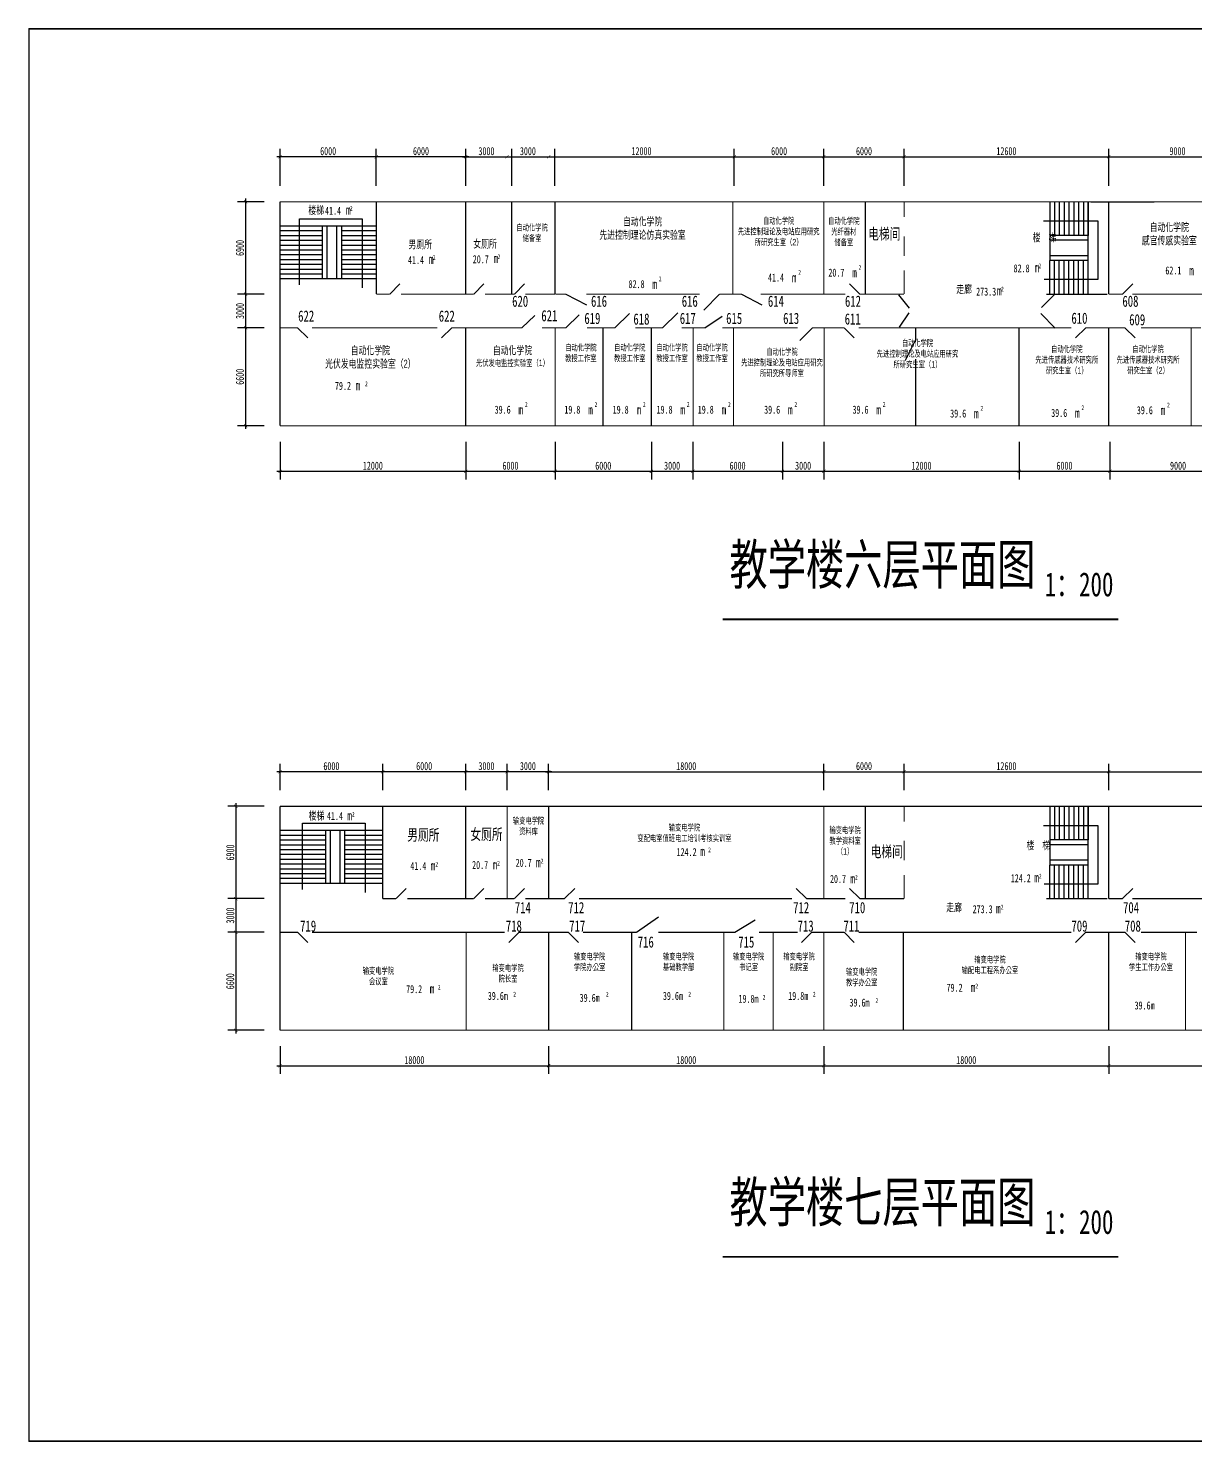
# Model space of a CAD drawing. Extents: x -32363 to 92479, y -96404 to -8102.
# Drawn here: x -32363 to 40515, y -96386 to -8102 of the extents above; entities that cross this region are included whole.
import ezdxf

# ---------------------------------------------------------------- set-up
doc = ezdxf.new("R2010")
doc.units = 0
doc.header["$LTSCALE"] = 20
doc.layers.get('0').update_dxf_attribs({"linetype": 'CONTINUOUS'})
doc.layers.get('DEFPOINTS').update_dxf_attribs({"linetype": 'CONTINUOUS'})
doc.styles.get("Standard").update_dxf_attribs({"font": '', "width": 0.7, "height": 500})
doc.styles.get('Standard').set_extended_font_data('FangSong_GB2312')

# ---------------------------------------------------------------- blocks, each defined once
blk = doc.blocks.new('1')
blk.add_line((0, 0), (900, -1))
blk = doc.blocks.new('_ARCHTICK')
at = {"color": 0, "linetype": 'ByBlock', "const_width": 0.15}
blk.add_lwpolyline([(-0.5, -0.5), (0.5, 0.5)], dxfattribs=at)

msp = doc.modelspace()

# ---------------------------------------------------------------- linework, layer by layer
at = {"color": 0, "linetype": 'ByBlock'}
for p, q in [((-16648, -17939), (-16648, -15628)), ((-10638, -17939), (-10638, -15628)), ((-5058, -17939), (-5058, -15628)), ((-5058, -17939), (-5058, -15628)), ((-2187, -17939), (-2187, -15628)), ((516, -17939), (516, -15628)), ((11712, -17939), (11712, -15628)), ((17302, -17939), (17302, -15628)), ((17302, -17939), (17302, -15628)), ((22312, -17939), (22312, -15628)), ((22312, -17939), (22312, -15628)), ((35082, -17939), (35082, -15628)), ((35082, -17939), (35082, -15628)), ((-10438, -16128), (-16848, -16128)), ((-4858, -16128), (-10838, -16128)), ((-5258, -16128), (-2268, -16128)), ((-2668, -16128), (322, -16128)), ((-78, -16128), (11912, -16128)), ((11512, -16128), (17502, -16128)), ((17102, -16128), (22512, -16128)), ((22112, -16128), (35282, -16128)), ((34882, -16128), (43872, -16128)), ((-17648, -18939), (-19297, -18939)), ((-18797, -18739), (-18797, -24909)), ((-17648, -24709), (-19297, -24709)), ((-18797, -24509), (-18797, -27009)), ((-17648, -26809), (-19297, -26809)), ((-18797, -26609), (-18797, -33129)), ((-17648, -32929), (-19297, -32929)), ((-16648, -33929), (-16648, -36275)), ((-5058, -33929), (-5058, -36275)), ((532, -33929), (532, -36275)), ((6532, -33929), (6532, -36275)), ((9122, -33929), (9122, -36275)), ((14712, -33929), (14712, -36275)), ((17302, -33929), (17302, -36275)), ((29492, -33929), (29492, -36275)), ((35152, -33929), (35152, -36275)), ((-16848, -35775), (-4858, -35775)), ((-5258, -35775), (732, -35775)), ((332, -35775), (6732, -35775)), ((6332, -35775), (9322, -35775)), ((8922, -35775), (14912, -35775)), ((14512, -35775), (17502, -35775)), ((17102, -35775), (29692, -35775)), ((29292, -35775), (35352, -35775)), ((34952, -35775), (43872, -35775)), ((-10038, -54537), (-16848, -54537)), ((-16648, -55696), (-16648, -54037)), ((-4858, -54537), (-10438, -54537)), ((-10238, -55696), (-10238, -54037)), ((-2268, -54537), (-5258, -54537)), ((-5058, -55696), (-5058, -54037)), ((322, -54537), (-2668, -54537)), ((-2468, -55696), (-2468, -54037)), ((-78, -54537), (17502, -54537)), ((122, -55696), (122, -54037)), ((122, -55696), (122, -54037)), ((17102, -54537), (22512, -54537)), ((17302, -55696), (17302, -54037)), ((17302, -55696), (17302, -54037)), ((22112, -54537), (35282, -54537)), ((22312, -55696), (22312, -54037)), ((22312, -55696), (22312, -54037)), ((34882, -54537), (52462, -54537)), ((35082, -55696), (35082, -54037)), ((35082, -55696), (35082, -54037)), ((-19405, -56496), (-19405, -62666)), ((-17648, -56696), (-19905, -56696)), ((-17648, -62466), (-19905, -62466)), ((-19405, -62266), (-19405, -64766)), ((-19405, -64366), (-19405, -70886)), ((-17648, -64566), (-19905, -64566)), ((-17648, -70686), (-19905, -70686)), ((-16648, -71686), (-16648, -73397)), ((122, -71686), (122, -73397)), ((17302, -71686), (17302, -73397)), ((35082, -71686), (35082, -73397)), ((-16848, -72897), (322, -72897)), ((-78, -72897), (17502, -72897)), ((17102, -72897), (35282, -72897)), ((34882, -72897), (52462, -72897))]:
    msp.add_line(p, q, dxfattribs=at)
for p, q in [((31400, -18939), (31400, -21039)), ((31700, -18939), (31700, -21039)), ((32000, -18939), (32000, -21039)), ((32300, -18939), (32300, -21039)), ((32600, -18939), (32600, -21039)), ((32900, -18939), (32900, -21039)), ((33200, -18939), (33200, -21039)), ((33500, -18939), (33500, -21039)), ((33800, -24709), (33800, -18939)), ((33800, -18939), (33800, -21039)), ((33978, -18939), (37932, -18939)), ((-15439, -24130), (-15439, -19997)), ((-15439, -19997), (-11526, -19997)), ((-11526, -19997), (-11526, -24322)), ((31007, -20139), (34398, -20139)), ((34398, -20139), (34398, -23794)), ((-16648, -20439), (-10638, -20439)), ((-16648, -20739), (-14016, -20739)), ((-16648, -21039), (-14016, -21039)), ((-14016, -20439), (-14016, -23739)), ((-13716, -20439), (-13716, -23739)), ((-13116, -20439), (-13116, -23739)), ((-12816, -20439), (-12816, -23739)), ((-12816, -20739), (-10638, -20739)), ((-12816, -21039), (-10638, -21039)), ((33800, -21039), (31400, -21039)), ((31400, -21039), (31400, -22609)), ((-16648, -21339), (-14016, -21339)), ((-16648, -21639), (-14016, -21639)), ((-16648, -21939), (-14016, -21939)), ((-12816, -21339), (-10638, -21339)), ((-12816, -21639), (-10638, -21639)), ((-12816, -21939), (-10638, -21939)), ((33800, -21339), (31400, -21339)), ((-16648, -22239), (-14016, -22239)), ((-16648, -22539), (-14016, -22539)), ((-16648, -22839), (-14016, -22839)), ((-12816, -22239), (-10638, -22239)), ((-12816, -22539), (-10638, -22539)), ((-12816, -22839), (-10638, -22839)), ((33800, -22309), (31400, -22309)), ((31400, -24709), (31400, -22609)), ((33800, -22609), (31400, -22609)), ((31700, -24709), (31700, -22609)), ((32000, -24709), (32000, -22609)), ((32300, -24709), (32300, -22609)), ((32600, -24709), (32600, -22609)), ((32900, -24709), (32900, -22609)), ((33200, -24709), (33200, -22609)), ((33500, -24709), (33500, -22609)), ((33800, -24709), (33800, -22609)), ((-16648, -23139), (-14016, -23139)), ((-16648, -23439), (-14016, -23439)), ((-16648, -23739), (-10638, -23739)), ((-12816, -23139), (-10638, -23139)), ((-12816, -23439), (-10638, -23439)), ((34398, -23794), (31052, -23794)), ((1196, -24709), (2479, -25372)), ((10789, -24709), (9799, -25702)), ((12163, -24709), (13438, -25372)), ((31194, -24709), (34990, -24709)), ((21963, -24747), (22637, -25589)), ((31683, -24747), (30896, -25533)), ((-1552, -26809), (-746, -26033)), ((1196, -26809), (2025, -25992)), ((4256, -26809), (5167, -25909)), ((7233, -26809), (8186, -25868)), ((9880, -26809), (10955, -26074)), ((22019, -26768), (22637, -25870)), ((31739, -26824), (30840, -25926)), ((16582, -26826), (15794, -27613)), ((23031, -27561), (22370, -28843)), ((31400, -56696), (31400, -58796)), ((31700, -56696), (31700, -58796)), ((32000, -56696), (32000, -58796)), ((32300, -56696), (32300, -58796)), ((32600, -56696), (32600, -58796)), ((32900, -56696), (32900, -58796)), ((33200, -56696), (33200, -58796)), ((33500, -56696), (33500, -58796)), ((33800, -62466), (33800, -56696)), ((33800, -56696), (33800, -58796)), ((33978, -56696), (37932, -56696)), ((-16648, -58196), (-10238, -58196)), ((-15239, -57755), (-11326, -57755)), ((-15239, -61888), (-15239, -57755)), ((-13816, -58196), (-13816, -61496)), ((-13516, -58196), (-13516, -61496)), ((-12916, -58196), (-12916, -61496)), ((-12616, -58196), (-12616, -61496)), ((-11326, -57755), (-11326, -62080)), ((31007, -57897), (34398, -57897)), ((34398, -57897), (34398, -61552)), ((-16648, -58496), (-13816, -58496)), ((-16648, -58796), (-13816, -58796)), ((-16648, -59096), (-13816, -59096)), ((-12616, -58496), (-10238, -58496)), ((-12616, -58796), (-10238, -58796)), ((-12616, -59096), (-10238, -59096)), ((33800, -58796), (31400, -58796)), ((31400, -58796), (31400, -60366)), ((33800, -59096), (31400, -59096)), ((-16648, -59396), (-13816, -59396)), ((-16648, -59696), (-13816, -59696)), ((-16648, -59996), (-13816, -59996)), ((-12616, -59396), (-10238, -59396)), ((-12616, -59696), (-10238, -59696)), ((-12616, -59996), (-10238, -59996)), ((-16648, -60296), (-13816, -60296)), ((-16648, -60596), (-13816, -60596)), ((-16648, -60896), (-13816, -60896)), ((-12616, -60296), (-10238, -60296)), ((-12616, -60596), (-10238, -60596)), ((-12616, -60896), (-10238, -60896)), ((33800, -60066), (31400, -60066)), ((31400, -62466), (31400, -60366)), ((33800, -60366), (31400, -60366)), ((31700, -62466), (31700, -60366)), ((32000, -62466), (32000, -60366)), ((32300, -62466), (32300, -60366)), ((32600, -62466), (32600, -60366)), ((32900, -62466), (32900, -60366)), ((33200, -62466), (33200, -60366)), ((33500, -62466), (33500, -60366)), ((33800, -62466), (33800, -60366)), ((-16648, -61196), (-13816, -61196)), ((-16648, -61496), (-10238, -61496)), ((-12616, -61196), (-10238, -61196)), ((34398, -61552), (31052, -61552)), ((31194, -62466), (34990, -62466)), ((5598, -64566), (6972, -63608)), ((11750, -64566), (13005, -63787))]:
    msp.add_line(p, q)
for points, const_width in [([(-32321, -8144), (92419, -8144), (92419, -96344), (-32321, -96344), (-32321, -8144)], 84), ([(-16648, -18939), (22312, -18939)], 70), ([(-16648, -18939), (-16648, -24709)], 70), ([(516, -24709), (516, -18939)], 70), ([(11621, -24709), (11621, -18939)], 70), ([(22312, -18939), (22312, -19891)], 70), ([(22312, -18939), (29178, -18939)], 70), ([(29178, -18939), (33978, -18939)], 70), ([(33978, -18939), (69614, -18939)], 70), ([(35082, -24709), (35082, -18939)], 70), ([(22312, -21091), (22312, -22323)], 70), ([(22312, -23223), (22312, -24709)], 70), ([(-16648, -24709), (-16648, -26809)], 70), ([(-10638, -24709), (-9802, -24709)], 70), ([(-9102, -24709), (-6168, -24709)], 70), ([(-4556, -24709), (-6168, -24709)], 70), ([(-3856, -24709), (-2017, -24709)], 70), ([(-1343, -24709), (516, -24709)], 70), ([(532, -24709), (1196, -24709)], 70), ([(2478, -24709), (9549, -24709)], 70), ([(10789, -24709), (12163, -24709)], 70), ([(13363, -24709), (17302, -24709)], 70), ([(17302, -24709), (18032, -24709)], 70), ([(18032, -24709), (18640, -24709)], 70), ([(19540, -24709), (22312, -24709)], 70), ([(35082, -24709), (35946, -24709)], 70), ([(36568, -24709), (36682, -24709)], 70), ([(36650, -24709), (36568, -24709)], 70), ([(36854, -24709), (36650, -24709)], 70), ([(36854, -24709), (41588, -24709)], 70), ([(-16648, -26809), (-15555, -26809)], 70), ([(-16648, -26809), (-16648, -32929)], 70), ([(-14655, -26809), (-6832, -26809)], 70), ([(-5932, -26809), (-1552, -26809)], 70), ([(-5058, -26809), (-5058, -32929)], 70), ([(-3190, -26809), (-2400, -26809)], 70), ([(-2400, -26809), (-1552, -26809)], 70), ([(-293, -26809), (532, -26809)], 70), ([(-293, -26809), (532, -26809)], 70), ([(532, -26809), (1196, -26809)], 70), ([(2519, -26809), (4256, -26809)], 70), ([(5538, -26809), (7233, -26809)], 70), ([(8432, -26809), (9880, -26809)], 70), ([(10955, -26809), (14712, -26809)], 70), ([(14712, -26809), (15668, -26809)], 70), ([(16552, -26809), (18566, -26809)], 70), ([(19466, -26809), (31002, -26809)], 70), ([(23031, -26809), (23031, -27561)], 70), ([(28270, -26809), (32750, -26809)], 70), ([(33650, -26809), (34052, -26809)], 70), ([(34052, -26809), (36098, -26809)], 70), ([(37091, -26809), (40852, -26809)], 70), ([(23031, -28753), (23031, -32929)], 70), ([(-16648, -32929), (17152, -32929)], 70), ([(17152, -32929), (30352, -32929)], 70), ([(30352, -32929), (35152, -32929)], 70), ([(35152, -32929), (69614, -32929)], 70), ([(10992, -45015), (35677, -45015)], 120), ([(-16648, -56696), (22312, -56696)], 70), ([(-16648, -56696), (-16648, -62466)], 70), ([(122, -62466), (122, -56696)], 70), ([(22312, -56696), (29178, -56696)], 70), ([(22312, -56696), (22312, -57649)], 70), ([(29178, -56696), (33978, -56696)], 70), ([(33978, -56696), (69614, -56696)], 70), ([(35082, -62466), (35082, -56696)], 70), ([(22312, -58849), (22312, -60081)], 70), ([(22312, -60981), (22312, -62466)], 70), ([(-16648, -62466), (-16648, -64566)], 70), ([(-10238, -62466), (-9402, -62466)], 70), ([(-8702, -62466), (-6168, -62466)], 70), ([(-4556, -62466), (-6168, -62466)], 70), ([(-3856, -62466), (-2017, -62466)], 70), ([(-1343, -62466), (1118, -62466)], 70), ([(2018, -62466), (10904, -62466)], 70), ([(10904, -62466), (14667, -62466)], 70), ([(14632, -62466), (15317, -62466)], 70), ([(16217, -62466), (18032, -62466)], 70), ([(18032, -62466), (18640, -62466)], 70), ([(19540, -62466), (22312, -62466)], 70), ([(35082, -62466), (35946, -62466)], 70), ([(36568, -62466), (36682, -62466)], 70), ([(36650, -62466), (36568, -62466)], 70), ([(36854, -62466), (36650, -62466)], 70), ([(36854, -62466), (41588, -62466)], 70), ([(-16648, -64566), (-15555, -64566)], 70), ([(-16648, -64566), (-16648, -70686)], 70), ([(-14655, -64566), (-2620, -64566)], 70), ([(-1720, -64566), (1343, -64566)], 70), ([(122, -64566), (122, -70686)], 70), ([(2273, -64566), (5598, -64566)], 70), ([(6972, -64566), (11063, -64566)], 70), ([(11063, -64566), (11750, -64566)], 70), ([(13243, -64566), (15668, -64566)], 70), ([(16552, -64566), (18566, -64566)], 70), ([(19466, -64566), (28270, -64566)], 70), ([(28270, -64566), (32750, -64566)], 70), ([(33650, -64566), (34052, -64566)], 70), ([(34052, -64566), (36098, -64566)], 70), ([(37091, -64566), (40599, -64566)], 70), ([(-16648, -70686), (17152, -70686)], 70), ([(17152, -70686), (30352, -70686)], 70), ([(30352, -70686), (35152, -70686)], 70), ([(35152, -70686), (69614, -70686)], 70), ([(10992, -84838), (35677, -84838)], 120)]:
    msp.add_lwpolyline(points, dxfattribs=dict(const_width=const_width))
msp.add_lwpolyline([(-32321, -96344), (92419, -96344), (92419, -8144), (-32321, -8144)], close=True)
at = {"color": 0, "linetype": 'ByBlock', "const_width": 30}
msp.add_lwpolyline([(34982, -16228), (35182, -16028)], dxfattribs=at)
for points in [[(-10638, -24709, 70, 70, 0), (-10638, -18939, 70, 70, 0)], [(-5058, -24709, 70, 70, 0), (-5058, -18939, 70, 70, 0)], [(-2187, -24709, 70, 70, 0), (-2187, -18939, 70, 70, 0)], [(17302, -24709, 70, 70, 0), (17302, -18939, 70, 70, 0)], [(19892, -24709, 70, 70, 0), (19892, -18939, 70, 70, 0)], [(532, -26809, 70, 70, 0), (532, -32929, 70, 70, 0)], [(3513, -26809, 70, 70, 0), (3513, -32929, 70, 70, 0)], [(6531, -26809, 70, 70, 0), (6531, -32929, 70, 70, 0)], [(9137, -26809, 70, 70, 0), (9137, -32929, 70, 70, 0)], [(11659, -26809, 70, 70, 0), (11659, -32929, 70, 70, 0)], [(17327, -26809, 70, 70, 0), (17327, -32929, 70, 70, 0)], [(29482, -26809, 70, 70, 0), (29482, -32929, 70, 70, 0)], [(35082, -26809, 70, 70, 0), (35082, -32929, 70, 70, 0)], [(40234, -26809, 70, 70, 0), (40234, -32929, 70, 70, 0)], [(-10238, -62466, 70, 70, 0), (-10238, -56696, 70, 70, 0)], [(-5058, -62466, 70, 70, 0), (-5058, -56696, 70, 70, 0)], [(-2468, -62466, 70, 70, 0), (-2468, -56696, 70, 70, 0)], [(17302, -62466, 70, 70, 0), (17302, -56696, 70, 70, 0)], [(19892, -62466, 70, 70, 0), (19892, -56696, 70, 70, 0)], [(-5033, -64566, 70, 70, 0), (-5033, -70686, 70, 70, 0)], [(5300, -64566, 70, 70, 0), (5300, -70686, 70, 70, 0)], [(11063, -64566, 70, 70, 0), (11063, -70686, 70, 70, 0)], [(14139, -64566, 70, 70, 0), (14139, -70686, 70, 70, 0)], [(17302, -64566, 70, 70, 0), (17302, -70686, 70, 70, 0)], [(22262, -64566, 70, 70, 0), (22262, -70686, 70, 70, 0)], [(35082, -64566, 70, 70, 0), (35082, -70686, 70, 70, 0)], [(39882, -64566, 70, 70, 0), (39882, -70686, 70, 70, 0)]]:
    msp.add_lwpolyline(points, format="xyseb")
at = {"layer": 'DEFPOINTS', "color": 0, "linetype": 'ByBlock'}
for p in [(-16648, -16128), (-10638, -16128), (-5058, -16128), (-2468, -16128), (122, -16128), (11712, -16128), (17302, -16128), (22312, -16128), (35082, -16128), (35082, -16128), (-16648, -18939), (-16648, -18939), (-16648, -18939), (-16648, -18939), (-16648, -18939), (-16648, -18939), (-11348, -18939), (-11348, -18939), (-11348, -18939), (-10638, -18939), (-10638, -18939), (-10638, -18939), (-6648, -18939), (-6648, -18939), (-6168, -18939), (-6168, -18939), (-5648, -18939), (-5648, -18939), (-5058, -18939), (-5058, -18939), (-5058, -18939), (-3388, -18939), (-3388, -18939), (-3388, -18939), (-3058, -18939), (-3058, -18939), (-3058, -18939), (-3058, -18939), (-2468, -18939), (-2468, -18939), (-618, -18939), (-618, -18939), (-618, -18939), (-618, -18939), (-618, -18939), (-468, -18939), (-468, -18939), (-468, -18939), (-468, -18939), (122, -18939), (122, -18939), (6382, -18939), (6382, -18939), (11712, -18939), (11712, -18939), (12122, -18939), (12122, -18939), (14122, -18939), (14122, -18939), (17193, -18939), (17193, -18939), (17302, -18939), (17302, -18939), (17302, -18939), (17712, -18939), (17712, -18939), (18032, -18939), (18032, -18939), (18032, -18939), (19892, -18939), (19892, -18939), (20302, -18939), (20302, -18939), (20302, -18939), (20622, -18939), (22312, -18939), (22312, -18939), (33978, -18939), (33978, -18939), (33978, -18939), (33978, -18939), (35082, -18939), (35082, -18939), (35082, -18939), (36568, -18939), (36568, -18939), (39158, -18939), (39158, -18939), (-18797, -24709), (-16648, -24709), (-10638, -24709), (-10638, -24709), (-18797, -26809), (-16648, -26809), (-16648, -26809), (34052, -26809), (-18797, -32929), (-16648, -32929), (-16648, -32929), (-5648, -32929), (-5648, -32929), (-5568, -32929), (-5058, -32929), (-5058, -32929), (532, -32929), (532, -32929), (532, -32929), (532, -32929), (692, -32929), (692, -32929), (6532, -32929), (6532, -32929), (9122, -32929), (9122, -32929), (9122, -32929), (9122, -32929), (9362, -32929), (9362, -32929), (14712, -32929), (14712, -32929), (17302, -32929), (17302, -32929), (17712, -32929), (17712, -32929), (18032, -32929), (26302, -32929), (26302, -32929), (29492, -32929), (29492, -32929), (34892, -32929), (34892, -32929), (35152, -32929), (35152, -32929), (-5058, -35775), (532, -35775), (6532, -35775), (9122, -35775), (14712, -35775), (17302, -35775), (29492, -35775), (35152, -35775), (-16648, -54537), (-10238, -54537), (-5058, -54537), (-2468, -54537), (122, -54537), (17302, -54537), (22312, -54537), (35082, -54537), (35082, -54537), (-16648, -56696), (-16648, -56696), (-16648, -56696), (-16648, -56696), (-16648, -56696), (-16648, -56696), (-10948, -56696), (-10948, -56696), (-10948, -56696), (-10238, -56696), (-10238, -56696), (-10238, -56696), (-6648, -56696), (-6648, -56696), (-6168, -56696), (-6168, -56696), (-5648, -56696), (-5648, -56696), (-5058, -56696), (-5058, -56696), (-3388, -56696), (-3388, -56696), (-3388, -56696), (-3058, -56696), (-3058, -56696), (-3058, -56696), (-3058, -56696), (-2468, -56696), (-2468, -56696), (-2468, -56696), (-618, -56696), (-618, -56696), (-618, -56696), (-618, -56696), (-618, -56696), (-468, -56696), (-468, -56696), (-468, -56696), (-468, -56696), (122, -56696), (122, -56696), (122, -56696), (122, -56696), (6382, -56696), (6382, -56696), (12122, -56696), (12122, -56696), (14122, -56696), (14122, -56696), (17193, -56696), (17193, -56696), (17302, -56696), (17302, -56696), (17302, -56696), (17712, -56696), (17712, -56696), (18032, -56696), (18032, -56696), (18032, -56696), (19892, -56696), (19892, -56696), (20302, -56696), (20302, -56696), (20302, -56696), (20622, -56696), (22312, -56696), (22312, -56696), (33978, -56696), (33978, -56696), (33978, -56696), (33978, -56696), (35082, -56696), (35082, -56696), (35082, -56696), (36568, -56696), (36568, -56696), (39158, -56696), (39158, -56696), (-19405, -62466), (-16648, -62466), (-10238, -62466), (-10238, -62466), (-19405, -64566), (-16648, -64566), (-16648, -64566), (34052, -64566), (-19405, -70686), (-16648, -70686), (-16648, -70686), (-5648, -70686), (-5648, -70686), (-5568, -70686), (122, -70686), (122, -70686), (532, -70686), (532, -70686), (692, -70686), (692, -70686), (9122, -70686), (9122, -70686), (9362, -70686), (9362, -70686), (17302, -70686), (17302, -70686), (17712, -70686), (17712, -70686), (18032, -70686), (26302, -70686), (26302, -70686), (34892, -70686), (34892, -70686), (35082, -70686), (35082, -70686), (122, -72897), (17302, -72897), (35082, -72897)]:
    msp.add_point(p, dxfattribs=at)

# ---------------------------------------------------------------- block references
at = {"color": 0, "linetype": 'ByBlock', "xscale": 200, "yscale": 200, "zscale": 200}
for p, rotation in [((-16648, -16128), 180), ((-10638, -16128), 180), ((-5058, -16128), 180), ((-2468, -16128), 180), ((122, -16128), 180), ((11712, -16128), 180), ((17302, -16128), 180), ((17302, -16128), 180), ((22312, -16128), 180), ((35082, -16128), 180), ((-18797, -18939), 90), ((-18797, -24709), 90), ((-18797, -24709), 270), ((-18797, -26809), 90), ((-18797, -26809), 270), ((-18797, -32929), 270), ((-16648, -35775), 180), ((-5058, -35775), 180), ((532, -35775), 180), ((6532, -35775), 180), ((9122, -35775), 180), ((14712, -35775), 180), ((17302, -35775), 180), ((29492, -35775), 180), ((35152, -35775), 180), ((-16648, -54537), 180), ((-10238, -54537), 180), ((-5058, -54537), 180), ((-2468, -54537), 180), ((122, -54537), 180), ((17302, -54537), 180), ((17302, -54537), 180), ((22312, -54537), 180), ((35082, -54537), 180), ((-19405, -56696), 90), ((-19405, -62466), 90), ((-19405, -62466), 270), ((-19405, -64566), 270), ((-19405, -64566), 90), ((-19405, -70686), 270), ((-16648, -72897), 180), ((122, -72897), 180), ((17302, -72897), 180), ((35082, -72897), 180)]:
    msp.add_blockref('_ARCHTICK', p, dxfattribs=dict(at, rotation=rotation))
for p in [(-10638, -16128), (-5058, -16128), (-5058, -16128), (-2468, -16128), (122, -16128), (11712, -16128), (17302, -16128), (22312, -16128), (35082, -16128), (-5058, -35775), (532, -35775), (6532, -35775), (9122, -35775), (14712, -35775), (17302, -35775), (29492, -35775), (35152, -35775), (-10238, -54537), (-5058, -54537), (-2468, -54537), (122, -54537), (122, -54537), (17302, -54537), (22312, -54537), (35082, -54537), (35082, -54537), (122, -72897), (17302, -72897), (35082, -72897)]:
    msp.add_blockref('_ARCHTICK', p, dxfattribs=at)
for p, rotation in [((-9802, -24709), 45), ((-4556, -24709), 45), ((-2017, -24709), 45), ((19540, -24709), 135), ((35946, -24709), 45), ((-15555, -26809), 315), ((-5932, -26809), 225), ((18566, -26809), 315), ((33650, -26809), 225), ((36098, -26809), 315), ((-9402, -62466), 45), ((-4556, -62466), 45), ((-2017, -62466), 45), ((1118, -62466), 45), ((16217, -62466), 135), ((19540, -62466), 135), ((35946, -62466), 45), ((-15555, -64566), 315), ((-1720, -64566), 225), ((1343, -64566), 315), ((16552, -64566), 225), ((18566, -64566), 315), ((33650, -64566), 225), ((36098, -64566), 315)]:
    msp.add_blockref('1', p, dxfattribs=dict(rotation=rotation))

# ---------------------------------------------------------------- texts
at = {"color": 0, "linetype": 'ByBlock', "char_height": 500, "attachment_point": 5}
for s, insert in [('\\A1;6000', (-13643, -15778)), ('6000', (-7848, -15778)), ('3000', (-3763, -15778)), ('3000', (-1173, -15778)), ('12000', (5917, -15778)), ('6000', (14507, -15778)), ('6000', (19807, -15778)), ('12600', (28697, -15778)), ('9000', (39377, -15778)), ('12000', (-10853, -35425)), ('6000', (-2263, -35425)), ('6000', (3532, -35425)), ('3000', (7827, -35425)), ('6000', (11917, -35425)), ('3000', (16007, -35425)), ('12000', (23397, -35425)), ('6000', (32322, -35425)), ('9000', (39412, -35425)), ('6000', (-13443, -54187)), ('6000', (-7648, -54187)), ('3000', (-3763, -54187)), ('3000', (-1173, -54187)), ('18000', (8712, -54187)), ('\\A1;6000', (19807, -54187)), ('\\A1;12600', (28697, -54187)), ('18000', (-8263, -72547)), ('18000', (8712, -72547)), ('18000', (26192, -72547))]:
    msp.add_mtext(s, dxfattribs=dict(at, insert=insert))
for s, insert, char_height, width, attachment_point in [('楼梯', (-14878, -19212), 500, 2119.32, 1), ('41.4', (-13838, -19249), 500, 1317.41, 1), ('m', (-12535, -19141), 600, 662.57, 1), ('2', (-12286, -19193), 300, 300.23, 1), ('{\\fPMingLiU|b0|i0|c134|p18;自动化学院\\P储备室}', (-915, -20344), 400, 2425.11, 2), ('{\\fPMingLiU|b0|i0|c134|p18;自动化学院\\P先进控制理论仿真实验室}', (5982, -19924), 500, 6240.02, 2), ('{\\fPMingLiU|b0|i0|c134|p18;\\H0.5714x;自动化学院\\P先进控制理论及电站应用研究所研究生室（2）}', (14480, -19924), 700, 5280.64, 2), ('{\\fPMingLiU|b0|i0|c134|p18;自动化学院\\P光纤器材\\P储备室}', (18546, -19933), 400, 2425.11, 2), ('{\\fPMingLiU|b0|i0|c134|p18;自动化学院\\P感官传感实验室}', (38865, -20276), 500, 6125.58, 2), ('电梯间', (20069, -20594), 700, 2062.12, 1), ('楼  梯', (30339, -20921), 500, 1546.53, 1), ('男厕所', (-8633, -21350), 500, 2634.82, 1), ('女厕所', (-4582, -21314), 500, 1661.79, 1), ('41.4', (-8659, -22327), 500, 1317.41, 1), ('m', (-7356, -22219), 600, 662.57, 1), ('2', (-7107, -22271), 300, 300.23, 1), ('20.7', (-4617, -22278), 500, 1317.41, 1), ('m', (-3314, -22170), 600, 662.57, 1), ('2', (-3065, -22222), 300, 300.23, 1), ('2', (19472, -22887), 300, 300.23, 1), ('82.8', (29147, -22846), 500, 1317.41, 1), ('m', (30450, -22738), 600, 662.57, 1), ('2', (30699, -22790), 300, 300.23, 1), ('2', (7000, -23606), 300, 300.23, 1), ('41.4', (13814, -23421), 500, 1559.55, 1), ('m', (15301, -23369), 600, 662.57, 1), ('2', (15703, -23195), 300, 300.23, 1), ('20.7', (17582, -23113), 500, 1559.55, 1), ('m', (19070, -23061), 600, 662.57, 1), ('62.1', (38620, -22976), 500, 1559.55, 1), ('m', (40107, -22924), 600, 662.57, 1), ('82.8', (5111, -23832), 500, 1559.55, 1), ('m', (6598, -23780), 600, 662.57, 1), ('走廊', (25568, -24152), 500, 2119.32, 1), ('273.3', (26810, -24298), 500, 1317.41, 1), ('m', (28114, -24190), 600, 662.57, 1), ('2', (28362, -24241), 300, 300.23, 1), ('620', (-2158, -24798), 700, 966.84, 1), ('616', (2767, -24798), 700, 782.68, 1), ('616', (8432, -24798), 700, 782.68, 1), ('614', (13808, -24798), 700, 782.68, 1), ('612', (18620, -24798), 700, 966.84, 1), ('608', (35940, -24798), 700, 966.84, 1), ('622', (-15517, -25727), 700, 1151, 1), ('622', (-6738, -25727), 700, 1151, 1), ('621', (-335, -25705), 700, 782.68, 1), ('619', (2353, -25870), 700, 782.68, 1), ('618', (5413, -25912), 700, 782.68, 1), ('617', (8308, -25870), 700, 782.68, 1), ('615', (11202, -25870), 700, 782.68, 1), ('613', (14759, -25870), 700, 782.68, 1), ('611', (18604, -25908), 700, 1151, 1), ('610', (32757, -25860), 700, 1151, 1), ('609', (36363, -25954), 700, 1151, 1), ('{\\fPMingLiU|b0|i0|c134|p18;自动化学院\\P光伏发电监控实验室（2）}', (-11012, -27971), 500, 6240.02, 2), ('{\\fPMingLiU|b0|i0|c134|p18;自动化学院\\P\\H0.8x;光伏发电监控实验室（1）}', (-2138, -27971), 500, 6240.02, 2), ('{\\fPMingLiU|b0|i0|c134|p18;自动化学院\\P教授工作室}', (2134, -27843), 400, 2425.11, 2), ('{\\fPMingLiU|b0|i0|c134|p18;自动化学院\\P教授工作室}', (5184, -27843), 400, 2425.11, 2), ('{\\fPMingLiU|b0|i0|c134|p18;自动化学院\\P教授工作室}', (7822, -27843), 400, 2425.11, 2), ('{\\fPMingLiU|b0|i0|c134|p18;自动化学院\\P教授工作室}', (10323, -27843), 400, 2425.11, 2), ('{\\fPMingLiU|b0|i0|c134|p18;\\H0.5714x;自动化学院\\P先进控制理论及电站应用研究所研究所导师室}', (14685, -28108), 700, 5280.64, 2), ('{\\fPMingLiU|b0|i0|c134|p18;\\H0.5714x;自动化学院\\P先进控制理论及电站应用研究所研究生室（1）}', (23148, -27560), 700, 5280.64, 2), ('{\\fPMingLiU|b0|i0|c134|p18;\\H0.5714x;自动化学院\\P先进传感器技术研究所研究生室（1）}', (32468, -27937), 700, 4252.73, 2), ('{\\fPMingLiU|b0|i0|c134|p18;\\H0.5714x;自动化学院\\P先进传感器技术研究所研究生室（2）}', (37539, -27937), 700, 4252.73, 2), ('79.2', (-13218, -30183), 500, 1559.55, 1), ('m', (-11931, -30108), 600, 662.57, 1), ('2', (-11345, -30159), 300, 300.23, 1), ('39.6', (-3250, -31673), 500, 1559.55, 1), ('m', (-1763, -31621), 600, 662.57, 1), ('2', (-1360, -31447), 300, 300.23, 1), ('19.8', (1102, -31673), 500, 1559.55, 1), ('m', (2589, -31621), 600, 662.57, 1), ('2', (2991, -31447), 300, 300.23, 1), ('19.8', (4117, -31673), 500, 1559.55, 1), ('m', (5604, -31621), 600, 662.57, 1), ('2', (6006, -31447), 300, 300.23, 1), ('19.8', (6858, -31673), 500, 1559.55, 1), ('m', (8345, -31621), 600, 662.57, 1), ('2', (8747, -31447), 300, 300.23, 1), ('19.8', (9428, -31673), 500, 1559.55, 1), ('m', (10915, -31621), 600, 662.57, 1), ('2', (11317, -31447), 300, 300.23, 1), ('39.6', (13574, -31673), 500, 1559.55, 1), ('m', (15061, -31621), 600, 662.57, 1), ('2', (15463, -31447), 300, 300.23, 1), ('39.6', (19090, -31673), 500, 1559.55, 1), ('m', (20577, -31621), 600, 662.57, 1), ('2', (20979, -31447), 300, 300.23, 1), ('2', (27078, -31687), 300, 300.23, 1), ('2', (33383, -31653), 300, 300.23, 1), ('39.6', (36839, -31707), 500, 1559.55, 1), ('2', (38728, -31482), 300, 300.23, 1), ('39.6', (25189, -31913), 500, 1559.55, 1), ('m', (26676, -31860), 600, 662.57, 1), ('39.6', (31494, -31878), 500, 1559.55, 1), ('m', (32981, -31826), 600, 662.57, 1), ('m', (38326, -31655), 600, 662.57, 1), ('教学楼六层平面图', (11411, -40341), 2500, 54703.41, 1), ('1：200', (31088, -42082), 1500, 6148.32, 1), ('楼梯', (-14858, -57034), 500, 2119.32, 1), ('41.4', (-13720, -57052), 500, 1317.41, 1), ('m', (-12448, -56975), 600, 461.69, 1), ('2', (-12159, -57040), 300, 311.37, 1), ('{\\fPMingLiU|b0|i0|c134|p18;输变电学院\\P\\fPMingLiU|b0|i0|c136|p18;资\\fGulim|b0|i0|c134|p34;料\\fPMingLiU|b0|i0|c134|p18;库}', (-1133, -57393), 400, 2169.68, 2), ('男厕所', (-8708, -58132), 700, 2634.82, 1), ('女厕所', (-4761, -58092), 700, 2027.65, 1), ('{\\fPMingLiU|b0|i0|c134|p18;输变电学院\\P变配电室值班电工培训考核实训\\fGulim|b0|i0|c134|p34;室}', (8601, -57820), 400, 6323.71, 2), ('{\\fPMingLiU|b0|i0|c134|p18;输变电学院\\P教学资料\\fGulim|b0|i0|c134|p34;室（1）}', (18628, -57981), 400, 2225.74, 2), ('电梯间', (20222, -59177), 700, 2062.12, 1), ('楼  梯', (29953, -58889), 500, 1546.53, 1), ('20.7', (-1938, -59976), 500, 1317.41, 1), ('2', (-376, -59963), 300, 311.37, 1), ('124.2', (8106, -59303), 500, 1559.55, 1), ('m', (9584, -59205), 600, 461.69, 1), ('2', (10079, -59269), 300, 311.37, 1), ('41.4', (-8514, -60173), 500, 1317.41, 1), ('m', (-7242, -60096), 600, 461.69, 1), ('2', (-6953, -60161), 300, 311.37, 1), ('20.7', (-4656, -60112), 500, 1317.41, 1), ('m', (-3384, -60035), 600, 461.69, 1), ('2', (-3094, -60100), 300, 311.37, 1), ('m', (-666, -59899), 600, 461.69, 1), ('2', (30725, -60906), 300, 311.37, 1), ('20.7', (17684, -60987), 500, 1317.41, 1), ('m', (18956, -60910), 600, 461.69, 1), ('2', (19245, -60974), 300, 311.37, 1), ('124.2', (28970, -60940), 500, 1016.41, 1), ('m', (30435, -60842), 600, 461.69, 1), ('712', (1342, -62674), 700, 966.84, 1), ('712', (15384, -62674), 700, 966.84, 1), ('714', (-1990, -62674), 700, 966.84, 1), ('710', (18886, -62674), 700, 966.84, 1), ('走廊', (24939, -62760), 500, 12306.82, 1), ('273.3', (26588, -62873), 500, 1016.41, 1), ('m', (28054, -62775), 600, 461.69, 1), ('2', (28344, -62839), 300, 311.37, 1), ('704', (35977, -62674), 700, 966.84, 1), ('719', (-15393, -63824), 700, 1151, 1), ('718', (-2551, -63824), 700, 1151, 1), ('717', (1406, -63824), 700, 1151, 1), ('713', (15665, -63824), 700, 1151, 1), ('711', (18523, -63824), 700, 1151, 1), ('709', (32757, -63824), 700, 1151, 1), ('708', (36089, -63824), 700, 1151, 1), ('716', (5686, -64822), 700, 966.84, 1), ('715', (11958, -64822), 700, 966.84, 1), ('{\\fPMingLiU|b0|i0|c134|p18;输变电学院\\P\\fPMingLiU|b0|i0|c136|p18;学\\fGulim|b0|i0|c134|p34;院\\fPMingLiU|b0|i0|c134|p18;办\\fGulim|b0|i0|c134|p34;公室}', (2679, -65873), 400, 2964.47, 2), ('{\\fPMingLiU|b0|i0|c134|p18;输变电学院\\P\\fGulim|b0|i0|c129|p34;基\\fPMingLiU|b0|i0|c136|p18;础\\fPMingLiU|b0|i0|c134|p18;教学\\fGulim|b0|i0|c134|p34;部}', (8235, -65873), 400, 2251.44, 2), ('{\\fPMingLiU|b0|i0|c134|p18;输变电学院\\P\\fPMingLiU|b0|i0|c136|p18;书\\fPMingLiU|b0|i0|c134|p18;记\\fGulim|b0|i0|c134|p34;室}', (12605, -65873), 400, 2151.95, 2), ('{\\fPMingLiU|b0|i0|c134|p18;输变电学院\\P\\fGulim|b0|i0|c129|p34;副\\fGulim|b0|i0|c134|p34;院室}', (15754, -65873), 400, 2118.78, 2), ('{\\fPMingLiU|b0|i0|c134|p18;输变电学院\\P\\fPMingLiU|b0|i0|c136|p18;输\\fGulim|b0|i0|c134|p34;配\\fPMingLiU|b0|i0|c134|p18;电\\fGulim|b0|i0|c134|p34;工程系\\fPMingLiU|b0|i0|c134|p18;办\\fGulim|b0|i0|c134|p34;公室}', (27670, -66064), 400, 5678.22, 2), ('{\\fPMingLiU|b0|i0|c134|p18;输变电学院\\P学生工作办公室}', (37721, -65873), 400, 2928.22, 2), ('{\\fPMingLiU|b0|i0|c134|p18;输变电学院\\P\\fPMingLiU|b0|i0|c136|p18;会\\fPMingLiU|b0|i0|c134|p18;议\\fGulim|b0|i0|c134|p34;室}', (-10506, -66768), 400, 3113.71, 2), ('{\\fPMingLiU|b0|i0|c134|p18;输变电学院\\P\\fGulim|b0|i0|c129|p34;院\\fPMingLiU|b0|i0|c136|p18;长\\fGulim|b0|i0|c134|p34;室}', (-2413, -66589), 400, 2815.23, 2), ('{\\fPMingLiU|b0|i0|c134|p18;输变电学院\\P\\fPMingLiU|b0|i0|c136|p18;教\\fPMingLiU|b0|i0|c134|p18;学办\\fGulim|b0|i0|c134|p34;公室}', (19661, -66828), 400, 3003.59, 2), ('79.2', (-8776, -67867), 500, 1559.55, 1), ('m', (-7301, -67785), 600, 461.69, 1), ('2', (-6794, -67849), 300, 311.37, 1), ('79.2', (24963, -67777), 500, 1559.55, 1), ('m', (26470, -67706), 600, 461.69, 1), ('2', (26760, -67770), 300, 311.37, 1), ('39.6m', (-3677, -68289), 500, 1975.57, 1), ('2', (-2089, -68281), 300, 311.37, 1), ('39.6m', (2057, -68408), 500, 1975.57, 1), ('2', (3698, -68281), 300, 311.37, 1), ('39.6m', (7254, -68289), 500, 1975.57, 1), ('2', (8837, -68281), 300, 311.37, 1), ('19.8m', (11972, -68468), 500, 2752.03, 1), ('2', (13482, -68472), 300, 311.37, 1), ('19.8m', (15078, -68289), 500, 1975.57, 1), ('2', (16616, -68281), 300, 311.37, 1), ('39.6m', (18900, -68706), 500, 1975.57, 1), ('2', (20529, -68671), 300, 311.37, 1), ('39.6m', (36699, -68885), 500, 1975.57, 1), ('教学楼七层平面图', (11411, -80164), 2500, 54703.41, 1), ('1：200', (31088, -81905), 1500, 6148.32, 1)]:
    msp.add_mtext(s, dxfattribs=dict(insert=insert, char_height=char_height, width=width, attachment_point=attachment_point))
at = {"color": 0, "linetype": 'ByBlock', "char_height": 500, "attachment_point": 5, "rotation": 90}
for s, insert in [('6900', (-19147, -21824)), ('3000', (-19147, -25759)), ('6600', (-19147, -29869)), ('6900', (-19755, -59581)), ('3000', (-19755, -63516)), ('6600', (-19755, -67626))]:
    msp.add_mtext(s, dxfattribs=dict(at, insert=insert))

doc.saveas('drawing.dxf')
